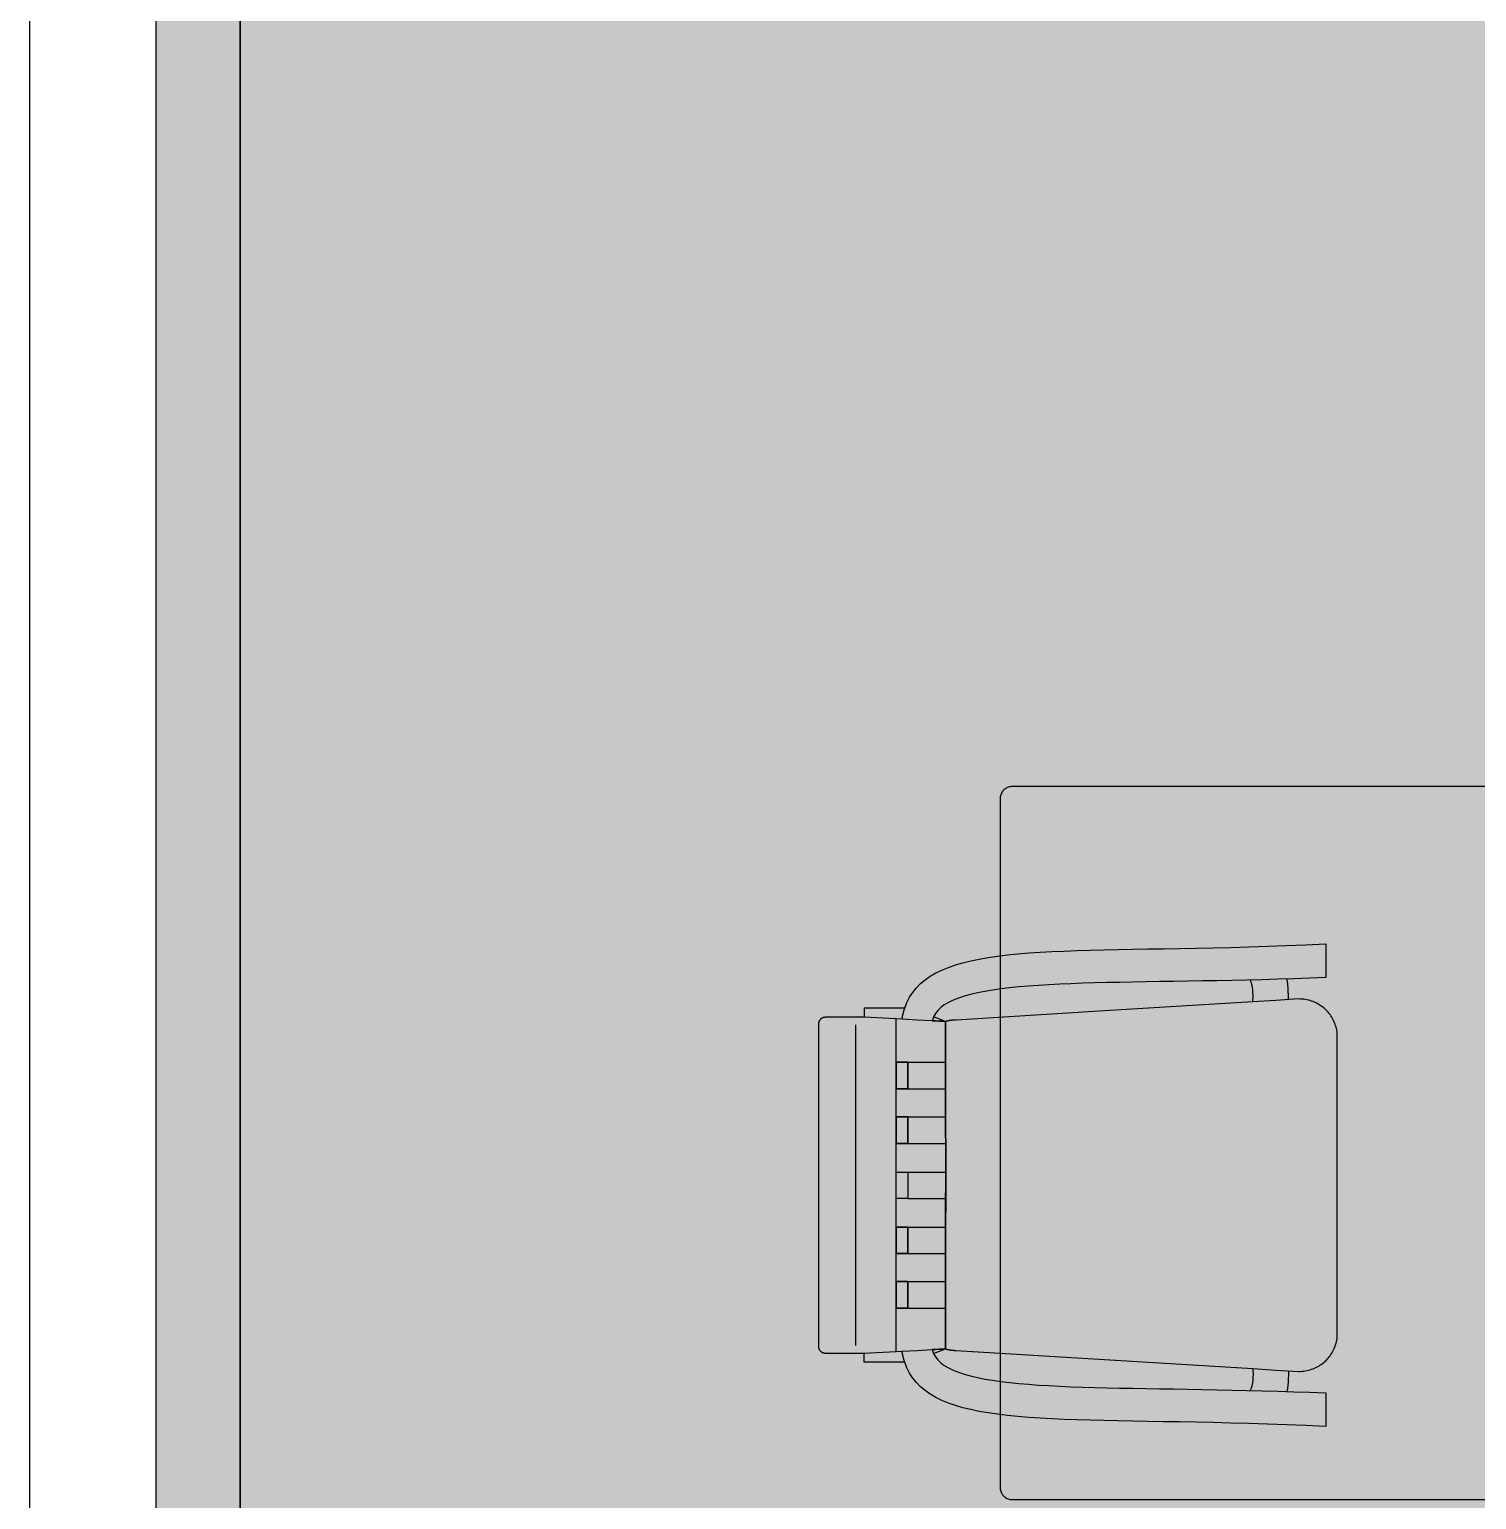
# Model space of a CAD drawing. Header units: metres. Extents: x -3.1 to 3, y -13.3 to 13.4.
# Drawn here: x -3.005 to -1.289, y -2.154 to -0.409 of the extents above; entities that cross this region are included whole.
import ezdxf

# ---------------------------------------------------------------- set-up
doc = ezdxf.new("R2010")
doc.units = ezdxf.units.M
doc.header["$MEASUREMENT"] = 0
for name, color, linetype in [('Poly-DimensionsExterior', 255, 'Continuous'), ('Poly-Furniture', 45, 'Continuous'), ('Poly-RoomsHatch', 31, 'Continuous'), ('Poly-WallsHatch', 8, 'Continuous')]:
    doc.layers.add(name, color=color, linetype=linetype)

msp = doc.modelspace()

# ---------------------------------------------------------------- hatches: boundary and pattern name
at = {"layer": 'Poly-RoomsHatch'}
h = msp.add_hatch(color=31, dxfattribs=at)
h.dxf.hatch_style = 1
h.paths.add_polyline_path([(-2.755273, -11.584335), (0.893237, -11.584335), (0.893237, -7.204682), (2.755273, -7.204682), (2.755273, 9.589497), (1.219811, 9.589497), (-1.184988, 9.589497), (-1.184988, 10.128293), (-2.755273, 10.128293)])
at = {"layer": 'Poly-WallsHatch'}
h = msp.add_hatch(color=8, dxfattribs=at)
h.dxf.hatch_style = 1
h.paths.add_polyline_path([(-2.755273, -11.584335), (-2.755273, 11.584334), (-2.855273, 11.684334), (-2.855273, -11.684335)])

# ---------------------------------------------------------------- linework, layer by layer
at = {"layer": 'Poly-DimensionsExterior', "color": 255}
msp.add_lwpolyline([(-3.005273, -0.266607), (-3.005273, -11.684335), (-2.905273, -11.684335)], dxfattribs=at)
at = {"layer": 'Poly-Furniture', "color": 45}
for points in [[(-1.839404, -1.307655), (-1.840648, -1.30771), (-1.841863, -1.307871), (-1.843043, -1.308134), (-1.844186, -1.308495), (-1.845286, -1.308948), (-1.84634, -1.309491), (-1.847342, -1.310117), (-1.84829, -1.310823), (-1.849177, -1.311604), (-1.850001, -1.312456), (-1.850756, -1.313373), (-1.851439, -1.314353), (-1.852045, -1.31539), (-1.852569, -1.316479), (-1.853008, -1.317617), (-1.853357, -1.318799), (-1.853611, -1.32002), (-1.853767, -1.321275), (-1.85382, -1.322561)], [(-0.700083, -1.307655), (-1.839404, -1.307655)], [(-1.85382, -1.322561), (-1.85382, -2.138725)], [(-1.81983, -1.505192), (-1.806397, -1.504284), (-1.792395, -1.50351), (-1.777824, -1.502854), (-1.762685, -1.502299), (-1.746977, -1.501827), (-1.730702, -1.501421), (-1.713858, -1.501065), (-1.696446, -1.500741), (-1.678467, -1.500433), (-1.659919, -1.500123), (-1.640804, -1.499794), (-1.621121, -1.49943), (-1.600871, -1.499013), (-1.580053, -1.498527), (-1.558668, -1.497954), (-1.536715, -1.497277), (-1.514195, -1.496479), (-1.491108, -1.495544), (-1.467454, -1.494454)], [(-1.467454, -1.494454), (-1.467454, -1.534228)], [(-1.467454, -1.494454), (-1.467454, -1.494454)], [(-1.966895, -1.570627), (-1.964284, -1.563932), (-1.961102, -1.557695), (-1.95735, -1.551898), (-1.953027, -1.546525), (-1.948135, -1.541558), (-1.942672, -1.536981), (-1.93664, -1.532777), (-1.930037, -1.528928), (-1.922865, -1.525418), (-1.915123, -1.522229), (-1.906812, -1.519345), (-1.897931, -1.516748), (-1.888481, -1.514422), (-1.878462, -1.512349), (-1.867874, -1.510512), (-1.856716, -1.508896), (-1.84499, -1.507481), (-1.832694, -1.506252), (-1.81983, -1.505192)], [(-1.467454, -1.534228), (-1.486585, -1.535023), (-1.505518, -1.535717), (-1.524239, -1.536322), (-1.542734, -1.536848), (-1.560987, -1.537305), (-1.578985, -1.537704), (-1.596712, -1.538054), (-1.614155, -1.538366), (-1.631298, -1.53865), (-1.648127, -1.538917), (-1.664628, -1.539177), (-1.680785, -1.53944), (-1.696585, -1.539716), (-1.712013, -1.540016), (-1.727054, -1.540351), (-1.741693, -1.54073), (-1.755917, -1.541163), (-1.76971, -1.541661), (-1.783058, -1.542235)], [(-1.783058, -1.542235), (-1.795946, -1.542894), (-1.80836, -1.543649), (-1.820286, -1.54451), (-1.831708, -1.545488), (-1.842613, -1.546592), (-1.852985, -1.547833), (-1.86281, -1.549221), (-1.872073, -1.550767), (-1.88076, -1.552481), (-1.888857, -1.554373), (-1.896348, -1.556453), (-1.90322, -1.558732), (-1.909457, -1.561219), (-1.915045, -1.563927), (-1.91997, -1.566863), (-1.924217, -1.57004), (-1.927771, -1.573467), (-1.930617, -1.577154), (-1.932742, -1.581112)], [(-1.553832, -1.552753), (-1.553871, -1.551866), (-1.553921, -1.550968), (-1.553983, -1.550063), (-1.554057, -1.549155), (-1.554144, -1.548246), (-1.554246, -1.547341), (-1.554363, -1.546443), (-1.554495, -1.545556), (-1.554644, -1.544682), (-1.554811, -1.543825), (-1.554996, -1.542989), (-1.555201, -1.542177), (-1.555425, -1.541392), (-1.55567, -1.540639), (-1.555937, -1.53992), (-1.556227, -1.539239), (-1.55654, -1.538599), (-1.556878, -1.538004), (-1.55724, -1.537458)], [(-1.511987, -1.550335), (-1.512023, -1.549522), (-1.512062, -1.548698), (-1.512105, -1.547867), (-1.512153, -1.547032), (-1.512204, -1.546196), (-1.51226, -1.545361), (-1.512321, -1.544531), (-1.512387, -1.543709), (-1.512457, -1.542897), (-1.512533, -1.5421), (-1.512614, -1.541319), (-1.512701, -1.540559), (-1.512794, -1.539821), (-1.512892, -1.53911), (-1.512997, -1.538427), (-1.513108, -1.537777), (-1.513226, -1.537162), (-1.513351, -1.536585), (-1.513482, -1.536049)], [(-1.511771, -1.559737), (-1.511771, -1.559702), (-1.511771, -1.559598), (-1.511772, -1.559429), (-1.511773, -1.559199), (-1.511775, -1.558908), (-1.511778, -1.558562), (-1.511782, -1.558163), (-1.511787, -1.557713), (-1.511794, -1.557217), (-1.511803, -1.556676), (-1.511813, -1.556095), (-1.511826, -1.555476), (-1.51184, -1.554822), (-1.511857, -1.554136), (-1.511877, -1.553421), (-1.5119, -1.55268), (-1.511926, -1.551917), (-1.511955, -1.551134), (-1.511987, -1.550335)], [(-1.553987, -1.563099), (-1.729875, -1.57391)], [(-1.553987, -1.563092), (-1.553984, -1.563053), (-1.553976, -1.562939), (-1.553963, -1.562752), (-1.553946, -1.562496), (-1.553926, -1.562176), (-1.553905, -1.561793), (-1.553882, -1.561352), (-1.553859, -1.560856), (-1.553837, -1.560308), (-1.553816, -1.559712), (-1.553797, -1.559072), (-1.553782, -1.55839), (-1.55377, -1.557671), (-1.553763, -1.556917), (-1.553762, -1.556132), (-1.553768, -1.55532), (-1.553781, -1.554484), (-1.553802, -1.553627), (-1.553832, -1.552753)], [(-1.526712, -1.561418), (-1.553987, -1.563099)], [(-1.499437, -1.559743), (-1.526712, -1.561418)], [(-1.526712, -1.561418), (-1.526712, -1.561418)], [(-1.467178, -1.572853), (-1.468511, -1.571602), (-1.469894, -1.570404), (-1.471327, -1.56926), (-1.472806, -1.568172), (-1.47433, -1.567141), (-1.475898, -1.56617), (-1.477508, -1.565261), (-1.479158, -1.564414), (-1.480846, -1.563632), (-1.48257, -1.562916), (-1.484329, -1.562269), (-1.486121, -1.561691), (-1.487944, -1.561185), (-1.489796, -1.560751), (-1.491676, -1.560393), (-1.493582, -1.560111), (-1.495512, -1.559908), (-1.497464, -1.559785), (-1.499437, -1.559743)], [(-2.06686, -1.58385), (-2.067087, -1.584082), (-2.067304, -1.584323), (-2.067512, -1.584573), (-2.06771, -1.584831), (-2.067897, -1.585096), (-2.068073, -1.58537), (-2.068238, -1.585651), (-2.068391, -1.585939), (-2.068533, -1.586233), (-2.068663, -1.586534), (-2.06878, -1.586842), (-2.068885, -1.587155), (-2.068977, -1.587473), (-2.069055, -1.587797), (-2.06912, -1.588126), (-2.069171, -1.588459), (-2.069208, -1.588797), (-2.06923, -1.589139), (-2.069238, -1.589484)], [(-2.061154, -1.581511), (-2.061503, -1.581518), (-2.061849, -1.58154), (-2.062191, -1.581577), (-2.062528, -1.581627), (-2.062861, -1.581691), (-2.063188, -1.581768), (-2.063511, -1.581859), (-2.063828, -1.581962), (-2.064139, -1.582077), (-2.064444, -1.582205), (-2.064743, -1.582345), (-2.065034, -1.582496), (-2.065319, -1.582658), (-2.065596, -1.582831), (-2.065866, -1.583015), (-2.066127, -1.583209), (-2.06638, -1.583413), (-2.066624, -1.583627), (-2.06686, -1.58385)], [(-2.06686, -1.58385), (-2.06686, -1.58385)], [(-2.015227, -1.581511), (-2.061154, -1.581511)], [(-1.966895, -1.570627), (-2.015227, -1.570627)], [(-2.015227, -1.570627), (-2.015227, -1.581511)], [(-1.992688, -1.582667), (-2.015227, -1.581511)], [(-1.977188, -1.583458), (-1.992688, -1.582667)], [(-1.970148, -1.583817), (-1.977188, -1.583458)], [(-1.977188, -1.977931), (-1.977188, -1.583458)], [(-1.970148, -1.583817), (-1.970086, -1.583449), (-1.970023, -1.583083), (-1.969958, -1.582717), (-1.969892, -1.582353), (-1.969824, -1.58199), (-1.969756, -1.581629), (-1.969686, -1.581268), (-1.969615, -1.580908), (-1.969543, -1.58055), (-1.969469, -1.580193), (-1.969394, -1.579837), (-1.969318, -1.579482), (-1.96924, -1.579128), (-1.969161, -1.578775), (-1.969081, -1.578423), (-1.969, -1.578072), (-1.968917, -1.577722), (-1.968833, -1.577374), (-1.968747, -1.577026)], [(-1.970148, -1.583817), (-1.970086, -1.583449), (-1.970023, -1.583083), (-1.969958, -1.582717), (-1.969892, -1.582353), (-1.969824, -1.58199), (-1.969756, -1.581629), (-1.969686, -1.581268), (-1.969615, -1.580908), (-1.969543, -1.58055), (-1.969469, -1.580193), (-1.969394, -1.579837), (-1.969318, -1.579482), (-1.96924, -1.579128), (-1.969161, -1.578775), (-1.969081, -1.578423), (-1.969, -1.578072), (-1.968917, -1.577722), (-1.968833, -1.577374), (-1.968747, -1.577026)], [(-1.95217, -1.584734), (-1.970148, -1.583817)], [(-1.95217, -1.584734), (-1.970148, -1.583817)], [(-1.968747, -1.577026), (-1.968662, -1.576679), (-1.968574, -1.576334), (-1.968486, -1.575989), (-1.968396, -1.575646), (-1.968305, -1.575303), (-1.968213, -1.574962), (-1.968119, -1.574622), (-1.968024, -1.574283), (-1.967928, -1.573945), (-1.96783, -1.573608), (-1.967731, -1.573273), (-1.967631, -1.572938), (-1.96753, -1.572605), (-1.967427, -1.572272), (-1.967323, -1.571941), (-1.967218, -1.571611), (-1.967112, -1.571282), (-1.967004, -1.570954), (-1.966895, -1.570627)], [(-1.968747, -1.577026), (-1.968662, -1.576679), (-1.968574, -1.576334), (-1.968486, -1.575989), (-1.968396, -1.575646), (-1.968305, -1.575303), (-1.968213, -1.574962), (-1.968119, -1.574622), (-1.968024, -1.574283), (-1.967928, -1.573945), (-1.96783, -1.573608), (-1.967731, -1.573273), (-1.967631, -1.572938), (-1.96753, -1.572605), (-1.967427, -1.572272), (-1.967323, -1.571941), (-1.967218, -1.571611), (-1.967112, -1.571282), (-1.967004, -1.570954), (-1.966895, -1.570627)], [(-1.934197, -1.585657), (-1.95217, -1.584734)], [(-1.934197, -1.585657), (-1.95217, -1.584734)], [(-1.933578, -1.583345), (-1.933616, -1.583465), (-1.933653, -1.583584), (-1.93369, -1.583705), (-1.933726, -1.583825), (-1.933761, -1.583946), (-1.933796, -1.584066), (-1.93383, -1.584187), (-1.933864, -1.584309), (-1.933897, -1.58443), (-1.933929, -1.584552), (-1.933961, -1.584674), (-1.933992, -1.584796), (-1.934023, -1.584918), (-1.934053, -1.585041), (-1.934083, -1.585164), (-1.934112, -1.585287), (-1.934141, -1.58541), (-1.93417, -1.585533), (-1.934197, -1.585657)], [(-1.933578, -1.583345), (-1.933616, -1.583465), (-1.933653, -1.583584), (-1.93369, -1.583705), (-1.933726, -1.583825), (-1.933761, -1.583946), (-1.933796, -1.584066), (-1.93383, -1.584187), (-1.933864, -1.584309), (-1.933897, -1.58443), (-1.933929, -1.584552), (-1.933961, -1.584674), (-1.933992, -1.584796), (-1.934023, -1.584918), (-1.934053, -1.585041), (-1.934083, -1.585164), (-1.934112, -1.585287), (-1.934141, -1.58541), (-1.93417, -1.585533), (-1.934197, -1.585657)], [(-1.93025, -1.585856), (-1.934197, -1.585657)], [(-1.934197, -1.585657), (-1.93025, -1.585856)], [(-1.932742, -1.581112), (-1.932792, -1.581228), (-1.932841, -1.581344), (-1.932889, -1.581459), (-1.932937, -1.581576), (-1.932984, -1.581692), (-1.93303, -1.581809), (-1.933076, -1.581926), (-1.933121, -1.582043), (-1.933166, -1.58216), (-1.93321, -1.582277), (-1.933253, -1.582395), (-1.933296, -1.582513), (-1.933338, -1.582631), (-1.933379, -1.58275), (-1.93342, -1.582868), (-1.93346, -1.582987), (-1.9335, -1.583106), (-1.933539, -1.583225), (-1.933578, -1.583345)], [(-1.932742, -1.581119), (-1.932792, -1.581233), (-1.932841, -1.581348), (-1.932889, -1.581463), (-1.932937, -1.581579), (-1.932984, -1.581695), (-1.93303, -1.581811), (-1.933076, -1.581927), (-1.933121, -1.582044), (-1.933166, -1.582161), (-1.93321, -1.582278), (-1.933253, -1.582396), (-1.933296, -1.582513), (-1.933338, -1.582631), (-1.933379, -1.58275), (-1.93342, -1.582868), (-1.93346, -1.582987), (-1.9335, -1.583106), (-1.933539, -1.583225), (-1.933578, -1.583345)], [(-1.932715, -1.581119), (-1.932742, -1.581119)], [(-1.932682, -1.581132), (-1.932715, -1.581119)], [(-1.925548, -1.583797), (-1.932682, -1.581132)], [(-1.926303, -1.586062), (-1.93025, -1.585856)], [(-1.93025, -1.585856), (-1.926303, -1.586062)], [(-1.922362, -1.586268), (-1.926303, -1.586062)], [(-1.926303, -1.586062), (-1.922362, -1.586268)], [(-1.918415, -1.586461), (-1.925548, -1.583797)], [(-1.918415, -1.586468), (-1.922362, -1.586268)], [(-1.922362, -1.586268), (-1.918415, -1.586468)], [(-1.912224, -1.585159), (-1.912558, -1.585207), (-1.91289, -1.585258), (-1.913222, -1.58531), (-1.913553, -1.585365), (-1.913884, -1.585423), (-1.914213, -1.585482), (-1.914542, -1.585544), (-1.91487, -1.585608), (-1.915197, -1.585674), (-1.915523, -1.585742), (-1.915848, -1.585813), (-1.916172, -1.585886), (-1.916495, -1.585961), (-1.916817, -1.586039), (-1.917139, -1.586119), (-1.917459, -1.586201), (-1.917779, -1.586285), (-1.918097, -1.586372), (-1.918415, -1.586461)], [(-1.918401, -1.634787), (-1.918415, -1.586468)], [(-1.918415, -1.586468), (-1.918401, -1.634787)], [(-1.905764, -1.584714), (-1.90611, -1.584715), (-1.906456, -1.584719), (-1.906801, -1.584725), (-1.907145, -1.584734), (-1.907489, -1.584745), (-1.907832, -1.584759), (-1.908174, -1.584775), (-1.908516, -1.584794), (-1.908857, -1.584815), (-1.909197, -1.584839), (-1.909536, -1.584865), (-1.909875, -1.584893), (-1.910213, -1.584924), (-1.91055, -1.584957), (-1.910886, -1.584993), (-1.911222, -1.585031), (-1.911557, -1.585071), (-1.911891, -1.585114), (-1.912224, -1.585159)], [(-1.729875, -1.57391), (-1.905764, -1.584714)], [(-1.453759, -1.604375), (-1.453802, -1.602447), (-1.453928, -1.600539), (-1.454136, -1.598653), (-1.454424, -1.59679), (-1.454791, -1.594953), (-1.455234, -1.593144), (-1.455752, -1.591362), (-1.456343, -1.589612), (-1.457006, -1.587893), (-1.457739, -1.586209), (-1.458539, -1.58456), (-1.459406, -1.582948), (-1.460337, -1.581375), (-1.46133, -1.579843), (-1.462385, -1.578354), (-1.463499, -1.576908), (-1.46467, -1.575508), (-1.465897, -1.574156), (-1.467178, -1.572853)], [(-2.069238, -1.589484), (-2.069238, -1.971904)], [(-2.025109, -1.970768), (-2.025109, -1.590621)], [(-1.453759, -1.957014), (-1.453759, -1.604375)], [(-1.977188, -1.666309), (-1.977188, -1.634787)], [(-1.977188, -1.634787), (-1.963109, -1.634787)], [(-1.977188, -1.634787), (-1.977188, -1.666309)], [(-1.963109, -1.634787), (-1.977188, -1.634787)], [(-1.977188, -1.634787), (-1.977188, -1.634787)], [(-1.977188, -1.634787), (-1.977188, -1.666309)], [(-1.963109, -1.634787), (-1.977188, -1.634787)], [(-1.977188, -1.634787), (-1.977188, -1.634787)], [(-1.963109, -1.634787), (-1.963109, -1.666309)], [(-1.963109, -1.634787), (-1.963109, -1.634787)], [(-1.963109, -1.666309), (-1.963109, -1.634787)], [(-1.963109, -1.666309), (-1.963109, -1.634787)], [(-1.963109, -1.634787), (-1.918401, -1.634787)], [(-1.918388, -1.684448), (-1.918401, -1.634787)], [(-1.918401, -1.634787), (-1.918388, -1.684448)], [(-1.963109, -1.666309), (-1.977188, -1.666309)], [(-1.977188, -1.666309), (-1.963109, -1.666309)], [(-1.977188, -1.666309), (-1.963109, -1.666309)], [(-1.963109, -1.666309), (-1.918401, -1.666309)], [(-1.918361, -1.765113), (-1.918388, -1.684448)], [(-1.918388, -1.684448), (-1.918367, -1.765113)], [(-1.977188, -1.731033), (-1.977188, -1.699511)], [(-1.977188, -1.699511), (-1.963109, -1.699511)], [(-1.977188, -1.699511), (-1.977188, -1.731033)], [(-1.963109, -1.699511), (-1.977188, -1.699511)], [(-1.977188, -1.699511), (-1.977188, -1.699511)], [(-1.977188, -1.699511), (-1.977188, -1.731033)], [(-1.963109, -1.699511), (-1.977188, -1.699511)], [(-1.977188, -1.699511), (-1.977188, -1.699511)], [(-1.963109, -1.699511), (-1.963109, -1.731033)], [(-1.963109, -1.699511), (-1.963109, -1.699511)], [(-1.963109, -1.731033), (-1.963109, -1.699511)], [(-1.963109, -1.731033), (-1.963109, -1.699511)], [(-1.963109, -1.699511), (-1.918401, -1.699511)], [(-1.963109, -1.731033), (-1.977188, -1.731033)], [(-1.977188, -1.731033), (-1.963109, -1.731033)], [(-1.977188, -1.731033), (-1.963109, -1.731033)], [(-1.963109, -1.731033), (-1.918401, -1.731033)], [(-1.977188, -1.796276), (-1.977188, -1.765113)], [(-1.977188, -1.765113), (-1.963109, -1.765113)], [(-1.963109, -1.765113), (-1.963109, -1.796276)], [(-1.963109, -1.765113), (-1.963109, -1.765113)], [(-1.963109, -1.765113), (-1.918361, -1.765113)], [(-1.918367, -1.765113), (-1.918367, -1.778953)], [(-1.918367, -1.778953), (-1.918361, -1.782435)], [(-1.918361, -1.782435), (-1.918361, -1.765113)], [(-1.963109, -1.796276), (-1.977188, -1.796276)], [(-1.963109, -1.796276), (-1.918361, -1.796276)], [(-1.918374, -1.796276), (-1.918361, -1.782435)], [(-1.918374, -1.830355), (-1.918374, -1.796276)], [(-1.918361, -1.796276), (-1.918374, -1.830355)], [(-1.918361, -1.782435), (-1.918361, -1.796276)], [(-1.977188, -1.861877), (-1.977188, -1.830355)], [(-1.977188, -1.830355), (-1.963109, -1.830355)], [(-1.963109, -1.830355), (-1.977188, -1.830355)], [(-1.977188, -1.830355), (-1.977188, -1.861877)], [(-1.977188, -1.830355), (-1.977188, -1.861877)], [(-1.963109, -1.830355), (-1.977188, -1.830355)], [(-1.977188, -1.830355), (-1.977188, -1.830355)], [(-1.977188, -1.830355), (-1.977188, -1.861877)], [(-1.963109, -1.830355), (-1.977188, -1.830355)], [(-1.977188, -1.830355), (-1.977188, -1.830355)], [(-1.963109, -1.830355), (-1.963109, -1.861877)], [(-1.963109, -1.830355), (-1.963109, -1.830355)], [(-1.963109, -1.861877), (-1.963109, -1.830355)], [(-1.963109, -1.830355), (-1.963109, -1.830355)], [(-1.963109, -1.861877), (-1.963109, -1.830355)], [(-1.963109, -1.861877), (-1.963109, -1.830355)], [(-1.963109, -1.830355), (-1.918361, -1.830355)], [(-1.918388, -1.87694), (-1.918374, -1.830355)], [(-1.918374, -1.830355), (-1.918388, -1.87694)], [(-1.963109, -1.861877), (-1.977188, -1.861877)], [(-1.977188, -1.861877), (-1.963109, -1.861877)], [(-1.977188, -1.861877), (-1.963109, -1.861877)], [(-1.977188, -1.861877), (-1.963109, -1.861877)], [(-1.963109, -1.861877), (-1.918401, -1.861877)], [(-1.918401, -1.926602), (-1.918388, -1.87694)], [(-1.918388, -1.87694), (-1.918401, -1.926602)], [(-1.977188, -1.926602), (-1.977188, -1.89508)], [(-1.977188, -1.89508), (-1.963109, -1.89508)], [(-1.963109, -1.89508), (-1.977188, -1.89508)], [(-1.977188, -1.89508), (-1.977188, -1.926602)], [(-1.977188, -1.89508), (-1.977188, -1.926602)], [(-1.963109, -1.89508), (-1.977188, -1.89508)], [(-1.977188, -1.89508), (-1.977188, -1.89508)], [(-1.977188, -1.89508), (-1.977188, -1.926602)], [(-1.963109, -1.89508), (-1.977188, -1.89508)], [(-1.977188, -1.89508), (-1.977188, -1.89508)], [(-1.963109, -1.89508), (-1.963109, -1.926602)], [(-1.963109, -1.89508), (-1.963109, -1.89508)], [(-1.963109, -1.926602), (-1.963109, -1.89508)], [(-1.963109, -1.89508), (-1.963109, -1.89508)], [(-1.963109, -1.926602), (-1.963109, -1.89508)], [(-1.963109, -1.926602), (-1.963109, -1.89508)], [(-1.963109, -1.89508), (-1.918401, -1.89508)], [(-1.963109, -1.926602), (-1.977188, -1.926602)], [(-1.977188, -1.926602), (-1.963109, -1.926602)], [(-1.977188, -1.926602), (-1.963109, -1.926602)], [(-1.977188, -1.926602), (-1.963109, -1.926602)], [(-1.963109, -1.926602), (-1.918401, -1.926602)], [(-1.918415, -1.974921), (-1.918401, -1.926602)], [(-1.918401, -1.926602), (-1.918415, -1.974921)], [(-1.467178, -1.988535), (-1.465897, -1.987232), (-1.46467, -1.98588), (-1.463499, -1.98448), (-1.462385, -1.983035), (-1.46133, -1.981545), (-1.460337, -1.980013), (-1.459406, -1.97844), (-1.458539, -1.976829), (-1.457739, -1.97518), (-1.457006, -1.973495), (-1.456343, -1.971777), (-1.455752, -1.970026), (-1.455234, -1.968245), (-1.454791, -1.966435), (-1.454424, -1.964598), (-1.454136, -1.962736), (-1.453928, -1.96085), (-1.453802, -1.958942), (-1.453759, -1.957014)], [(-2.069238, -1.971904), (-2.06923, -1.97225), (-2.069208, -1.972591), (-2.069171, -1.972929), (-2.06912, -1.973262), (-2.069055, -1.973591), (-2.068977, -1.973915), (-2.068885, -1.974234), (-2.06878, -1.974547), (-2.068663, -1.974854), (-2.068533, -1.975155), (-2.068391, -1.97545), (-2.068238, -1.975738), (-2.068073, -1.976019), (-2.067897, -1.976292), (-2.06771, -1.976558), (-2.067512, -1.976816), (-2.067304, -1.977065), (-2.067087, -1.977306), (-2.06686, -1.977539)], [(-2.06686, -1.977539), (-2.066624, -1.977762), (-2.06638, -1.977975), (-2.066127, -1.978179), (-2.065866, -1.978374), (-2.065596, -1.978557), (-2.065319, -1.97873), (-2.065034, -1.978893), (-2.064743, -1.979044), (-2.064444, -1.979183), (-2.064139, -1.979311), (-2.063828, -1.979427), (-2.063511, -1.97953), (-2.063188, -1.97962), (-2.062861, -1.979698), (-2.062528, -1.979762), (-2.062191, -1.979812), (-2.061849, -1.979848), (-2.061503, -1.97987), (-2.061154, -1.979877)], [(-2.061154, -1.979877), (-2.015227, -1.979877)], [(-2.015227, -1.979877), (-1.992688, -1.978721)], [(-2.015227, -1.990761), (-2.015227, -1.979877)], [(-1.992688, -1.978721), (-1.977188, -1.977931)], [(-1.977188, -1.977931), (-1.970148, -1.977572)], [(-1.970148, -1.977572), (-1.95217, -1.976655)], [(-1.970148, -1.977572), (-1.95217, -1.976655)], [(-1.968747, -1.984363), (-1.968833, -1.984015), (-1.968917, -1.983666), (-1.969, -1.983316), (-1.969081, -1.982965), (-1.969161, -1.982614), (-1.96924, -1.982261), (-1.969318, -1.981907), (-1.969394, -1.981552), (-1.969469, -1.981196), (-1.969543, -1.980838), (-1.969615, -1.98048), (-1.969686, -1.98012), (-1.969756, -1.97976), (-1.969824, -1.979398), (-1.969892, -1.979035), (-1.969958, -1.978671), (-1.970023, -1.978306), (-1.970086, -1.977939), (-1.970148, -1.977572)], [(-1.966895, -1.990761), (-1.967004, -1.990434), (-1.967112, -1.990106), (-1.967218, -1.989777), (-1.967323, -1.989447), (-1.967427, -1.989116), (-1.96753, -1.988784), (-1.967631, -1.98845), (-1.967731, -1.988116), (-1.96783, -1.98778), (-1.967928, -1.987443), (-1.968024, -1.987105), (-1.968119, -1.986766), (-1.968213, -1.986426), (-1.968305, -1.986085), (-1.968396, -1.985743), (-1.968486, -1.985399), (-1.968574, -1.985055), (-1.968662, -1.984709), (-1.968747, -1.984363)], [(-1.95217, -1.976655), (-1.934197, -1.975731)], [(-1.95217, -1.976655), (-1.934197, -1.975731)], [(-1.934197, -1.975731), (-1.93025, -1.975525)], [(-1.93025, -1.975525), (-1.934197, -1.975731)], [(-1.934197, -1.975731), (-1.934197, -1.975731)], [(-1.934197, -1.975731), (-1.93417, -1.975855), (-1.934141, -1.975978), (-1.934112, -1.976102), (-1.934083, -1.976225), (-1.934053, -1.976348), (-1.934023, -1.97647), (-1.933992, -1.976592), (-1.933961, -1.976715), (-1.933929, -1.976837), (-1.933897, -1.976958), (-1.933864, -1.97708), (-1.93383, -1.977201), (-1.933796, -1.977322), (-1.933761, -1.977443), (-1.933726, -1.977563), (-1.93369, -1.977684), (-1.933653, -1.977804), (-1.933616, -1.977924), (-1.933578, -1.978044)], [(-1.934197, -1.975731), (-1.93417, -1.975855), (-1.934141, -1.975978), (-1.934112, -1.976102), (-1.934083, -1.976225), (-1.934053, -1.976348), (-1.934023, -1.97647), (-1.933992, -1.976592), (-1.933961, -1.976715), (-1.933929, -1.976837), (-1.933897, -1.976958), (-1.933864, -1.97708), (-1.93383, -1.977201), (-1.933796, -1.977322), (-1.933761, -1.977443), (-1.933726, -1.977563), (-1.93369, -1.977684), (-1.933653, -1.977804), (-1.933616, -1.977924), (-1.933578, -1.978044)], [(-1.933578, -1.978044), (-1.933539, -1.978163), (-1.9335, -1.978282), (-1.93346, -1.978401), (-1.93342, -1.97852), (-1.933379, -1.978639), (-1.933338, -1.978757), (-1.933296, -1.978875), (-1.933253, -1.978993), (-1.93321, -1.979111), (-1.933166, -1.979229), (-1.933121, -1.979346), (-1.933076, -1.979463), (-1.93303, -1.97958), (-1.932984, -1.979696), (-1.932937, -1.979813), (-1.932889, -1.979929), (-1.932841, -1.980045), (-1.932792, -1.980161), (-1.932742, -1.980276)], [(-1.933578, -1.978044), (-1.933539, -1.978163), (-1.9335, -1.978282), (-1.93346, -1.978401), (-1.93342, -1.97852), (-1.933379, -1.978639), (-1.933338, -1.978757), (-1.933296, -1.978875), (-1.933253, -1.978993), (-1.93321, -1.979111), (-1.933166, -1.979229), (-1.933121, -1.979346), (-1.933076, -1.979463), (-1.93303, -1.97958), (-1.932984, -1.979696), (-1.932937, -1.979813), (-1.932889, -1.979929), (-1.932841, -1.980045), (-1.932792, -1.980161), (-1.932742, -1.980276)], [(-1.932742, -1.980276), (-1.932715, -1.980276)], [(-1.932742, -1.980276), (-1.930617, -1.984234), (-1.927771, -1.987922), (-1.924217, -1.991348), (-1.91997, -1.994525), (-1.915045, -1.997462), (-1.909457, -2.000169), (-1.90322, -2.002657), (-1.896348, -2.004936), (-1.888857, -2.007016), (-1.88076, -2.008908), (-1.872073, -2.010621), (-1.86281, -2.012167), (-1.852985, -2.013555), (-1.842613, -2.014796), (-1.831708, -2.015901), (-1.820286, -2.016878), (-1.80836, -2.017739), (-1.795946, -2.018494), (-1.783058, -2.019153)], [(-1.932715, -1.980276), (-1.932682, -1.980256)], [(-1.932682, -1.980256), (-1.925548, -1.977592)], [(-1.93025, -1.975525), (-1.926309, -1.975326)], [(-1.926309, -1.975326), (-1.93025, -1.975525)], [(-1.926309, -1.975326), (-1.922362, -1.97512)], [(-1.922362, -1.97512), (-1.926309, -1.975326)], [(-1.925548, -1.977592), (-1.918415, -1.974927)], [(-1.922362, -1.97512), (-1.918415, -1.974921)], [(-1.918415, -1.974921), (-1.922362, -1.97512)], [(-1.918415, -1.974927), (-1.918097, -1.975016), (-1.917779, -1.975103), (-1.917459, -1.975188), (-1.917139, -1.97527), (-1.916817, -1.97535), (-1.916495, -1.975427), (-1.916172, -1.975502), (-1.915848, -1.975575), (-1.915523, -1.975646), (-1.915197, -1.975715), (-1.91487, -1.975781), (-1.914542, -1.975845), (-1.914213, -1.975906), (-1.913884, -1.975966), (-1.913553, -1.976023), (-1.913222, -1.976078), (-1.91289, -1.976131), (-1.912558, -1.976181), (-1.912224, -1.97623)], [(-1.912224, -1.97623), (-1.911891, -1.976275), (-1.911557, -1.976317), (-1.911222, -1.976358), (-1.910886, -1.976396), (-1.91055, -1.976431), (-1.910213, -1.976464), (-1.909875, -1.976495), (-1.909536, -1.976524), (-1.909197, -1.97655), (-1.908857, -1.976573), (-1.908516, -1.976595), (-1.908174, -1.976613), (-1.907832, -1.97663), (-1.907489, -1.976643), (-1.907145, -1.976655), (-1.906801, -1.976663), (-1.906456, -1.97667), (-1.90611, -1.976674), (-1.905764, -1.976675)], [(-1.905764, -1.976675), (-1.729875, -1.987479)], [(-1.729875, -1.987479), (-1.553987, -1.99829)], [(-1.966895, -1.990761), (-2.015227, -1.990761)], [(-1.81983, -2.056197), (-1.832694, -2.055136), (-1.84499, -2.053907), (-1.856716, -2.052493), (-1.867874, -2.050876), (-1.878462, -2.04904), (-1.888481, -2.046967), (-1.897931, -2.044641), (-1.906812, -2.042044), (-1.915123, -2.03916), (-1.922865, -2.035971), (-1.930037, -2.032461), (-1.93664, -2.028612), (-1.942672, -2.024407), (-1.948135, -2.01983), (-1.953027, -2.014864), (-1.95735, -2.009491), (-1.961102, -2.003694), (-1.964284, -1.997456), (-1.966895, -1.990761)], [(-1.553987, -1.99829), (-1.526712, -1.999971)], [(-1.553987, -1.998296), (-1.553984, -1.998335), (-1.553976, -1.99845), (-1.553963, -1.998636), (-1.553946, -1.998892), (-1.553926, -1.999213), (-1.553905, -1.999596), (-1.553882, -2.000037), (-1.553859, -2.000533), (-1.553837, -2.00108), (-1.553816, -2.001676), (-1.553797, -2.002317), (-1.553782, -2.002998), (-1.55377, -2.003718), (-1.553763, -2.004472), (-1.553762, -2.005256), (-1.553768, -2.006068), (-1.553781, -2.006904), (-1.553802, -2.007761), (-1.553832, -2.008635)], [(-1.526712, -1.999971), (-1.499437, -2.001645)], [(-1.511771, -2.001645), (-1.511771, -2.00168), (-1.511771, -2.001784), (-1.511772, -2.001952), (-1.511773, -2.002183), (-1.511775, -2.002473), (-1.511778, -2.00282), (-1.511782, -2.003219), (-1.511787, -2.003669), (-1.511794, -2.004165), (-1.511803, -2.004705), (-1.511813, -2.005287), (-1.511826, -2.005906), (-1.51184, -2.00656), (-1.511857, -2.007246), (-1.511877, -2.007961), (-1.5119, -2.008701), (-1.511926, -2.009465), (-1.511955, -2.010248), (-1.511987, -2.011047)], [(-1.499437, -2.001645), (-1.497464, -2.001604), (-1.495512, -2.00148), (-1.493582, -2.001277), (-1.491676, -2.000995), (-1.489796, -2.000637), (-1.487944, -2.000204), (-1.486121, -1.999698), (-1.484329, -1.99912), (-1.48257, -1.998472), (-1.480846, -1.997756), (-1.479158, -1.996974), (-1.477508, -1.996128), (-1.475898, -1.995218), (-1.47433, -1.994247), (-1.472806, -1.993217), (-1.471327, -1.992129), (-1.469894, -1.990985), (-1.468511, -1.989786), (-1.467178, -1.988535)], [(-1.783058, -2.019153), (-1.76971, -2.019727), (-1.755917, -2.020225), (-1.741693, -2.020659), (-1.727054, -2.021038), (-1.712013, -2.021372), (-1.696585, -2.021672), (-1.680785, -2.021949), (-1.664628, -2.022212), (-1.648127, -2.022472), (-1.631298, -2.022739), (-1.614155, -2.023023), (-1.596712, -2.023335), (-1.578985, -2.023685), (-1.560987, -2.024083), (-1.542734, -2.02454), (-1.524239, -2.025066), (-1.505518, -2.025671), (-1.486585, -2.026366), (-1.467454, -2.02716)], [(-1.553832, -2.008635), (-1.553871, -2.009523), (-1.553921, -2.010421), (-1.553983, -2.011325), (-1.554057, -2.012234), (-1.554144, -2.013142), (-1.554246, -2.014047), (-1.554363, -2.014945), (-1.554495, -2.015833), (-1.554644, -2.016707), (-1.554811, -2.017564), (-1.554996, -2.0184), (-1.555201, -2.019212), (-1.555425, -2.019996), (-1.55567, -2.020749), (-1.555937, -2.021468), (-1.556227, -2.022149), (-1.55654, -2.022789), (-1.556878, -2.023384), (-1.55724, -2.023931)], [(-1.511987, -2.011047), (-1.512023, -2.01186), (-1.512062, -2.012683), (-1.512105, -2.013514), (-1.512153, -2.01435), (-1.512204, -2.015186), (-1.51226, -2.016021), (-1.512321, -2.016851), (-1.512387, -2.017673), (-1.512457, -2.018484), (-1.512533, -2.019282), (-1.512614, -2.020062), (-1.512701, -2.020823), (-1.512794, -2.021561), (-1.512892, -2.022272), (-1.512997, -2.022955), (-1.513108, -2.023605), (-1.513226, -2.02422), (-1.513351, -2.024797), (-1.513482, -2.025333)], [(-1.467454, -2.02716), (-1.467454, -2.066934)], [(-1.467454, -2.066934), (-1.491108, -2.065844), (-1.514195, -2.064909), (-1.536715, -2.064112), (-1.558668, -2.063435), (-1.580053, -2.062862), (-1.600871, -2.062375), (-1.621121, -2.061958), (-1.640804, -2.061594), (-1.659919, -2.061266), (-1.678467, -2.060956), (-1.696446, -2.060647), (-1.713858, -2.060324), (-1.730702, -2.059967), (-1.746977, -2.059562), (-1.762685, -2.05909), (-1.777824, -2.058534), (-1.792395, -2.057878), (-1.806397, -2.057105), (-1.81983, -2.056197)], [(-1.85382, -2.138725), (-1.853767, -2.140012), (-1.853611, -2.141267), (-1.853357, -2.142488), (-1.853008, -2.14367), (-1.852569, -2.144808), (-1.852045, -2.145897), (-1.851439, -2.146934), (-1.850756, -2.147913), (-1.850001, -2.148831), (-1.849177, -2.149683), (-1.84829, -2.150464), (-1.847342, -2.15117), (-1.84634, -2.151796), (-1.845286, -2.152338), (-1.844186, -2.152792), (-1.843043, -2.153153), (-1.841863, -2.153416), (-1.840648, -2.153577), (-1.839404, -2.153632)], [(-1.839404, -2.153632), (-0.700083, -2.153632)], [(-1.839404, -2.153632), (-1.839404, -2.153632)]]:
    msp.add_lwpolyline(points, dxfattribs=at)
at = {"layer": 'Poly-Rooms', "color": 31}
msp.add_lwpolyline([(-2.755273, -11.584335), (0.893237, -11.584335), (0.893237, -7.204682), (2.755273, -7.204682), (2.755273, 9.589497), (1.219811, 9.589497), (-1.184988, 9.589497), (-1.184988, 10.128293), (-2.755273, 10.128293), (-2.755273, -11.584335)], dxfattribs=at)
at = {"layer": 'Poly-Walls', "color": 8}
msp.add_lwpolyline([(-2.755273, -11.584335), (-2.755273, 11.584334), (-2.855273, 11.684334), (-2.855273, -11.684335), (-2.755273, -11.584335)], dxfattribs=at)

doc.saveas('drawing.dxf')
